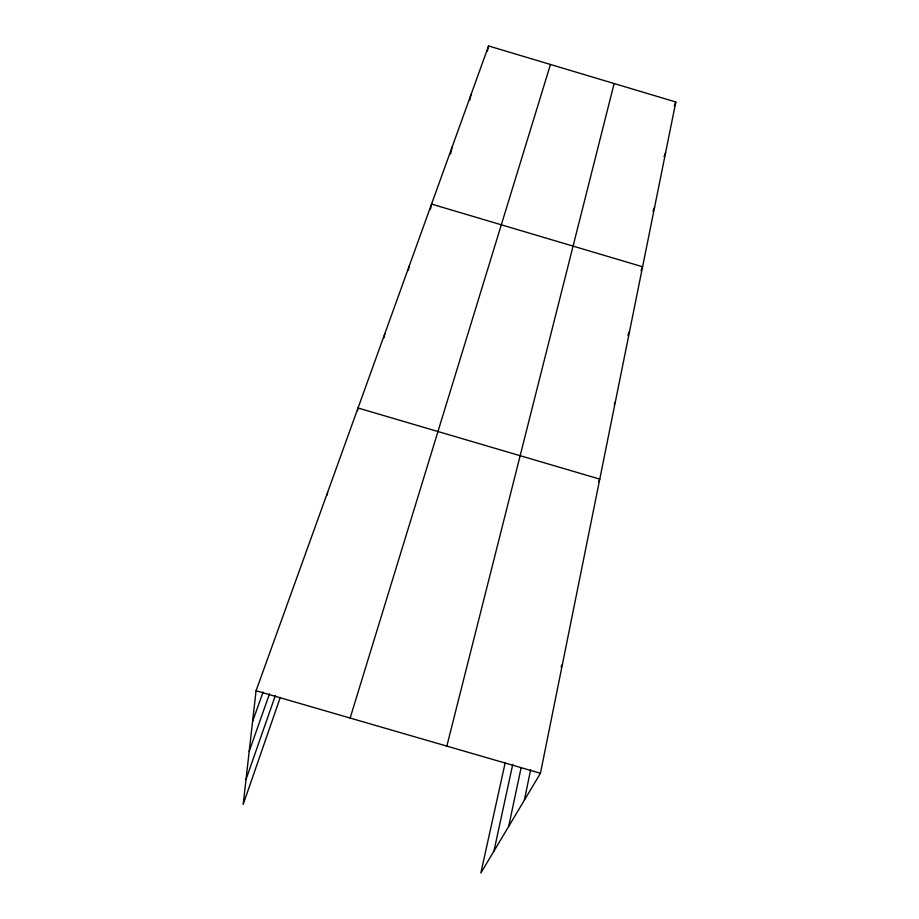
<?xml version="1.0" encoding="UTF-8"?>
<svg xmlns="http://www.w3.org/2000/svg" width="919" height="919" viewBox="0 0 919 919"><rect width="100%" height="100%" fill="white"/><g stroke="black" fill="none" stroke-linecap="round" stroke-linejoin="round"><path stroke-width="1.38" d="M505.197 762.69L480.844 873.05L540.441 773.27L675.821 101.998L488.575 45.95L256.068 690.755L243.179 804.435L280.272 697.418M327.13 495.123L327.601 492.389M357.514 410.759L358.019 408.002L599.762 479.121L598.579 481.659M383.981 337.859L384.785 333.769M408.335 270.232L409.196 266.062M524.335 800.242L530.665 769.651M508.666 826.48L521.165 767.514M430.379 209.509L431.551 204.075L642.599 266.774L640.991 270.623M493.94 851.132L512.733 764.401M450.574 153.944L452.102 147.097M469.793 100.056L471.045 94.554M487.288 51.441L488.575 45.95M446.829 746.113L614.133 83.537M350.139 718.049L550.458 64.479M246.005 779.473L275.355 695.511M249.187 751.386L269.497 693.868M252.587 721.495L263.098 692.007M674.293 105.938L675.821 101.998M664.046 156.586L665.609 152.657M652.984 211.313L654.569 207.418M627.884 335.251L629.572 331.334M614.214 404.383L615.351 401.833M561.049 666.941L562.394 664.426M256.068 690.755L540.441 773.27"/></g></svg>
